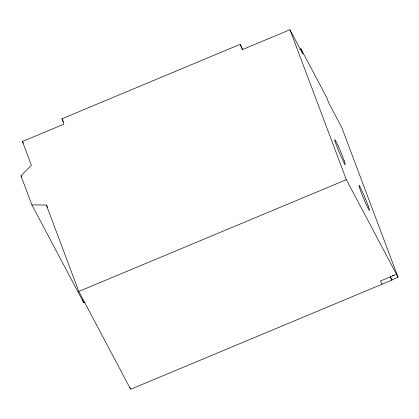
<?xml version="1.0" encoding="UTF-8"?>
<svg xmlns="http://www.w3.org/2000/svg" width="419" height="419" viewBox="0 0 419 419"><rect width="100%" height="100%" fill="white"/><g stroke="black" fill="none" stroke-linecap="round" stroke-linejoin="round"><path stroke-width="0.63" d="M84.968 302.748L83.711 302.738L31.891 204.907L20.95 175.802L31.378 165.248L22.453 141.491L63.929 124.165L61.912 118.807L240.26 44.299L242.847 49.866M299.784 49.301L300.915 48.829L302.927 54.182L289.969 29.728L242.276 49.652L240.26 44.299M31.891 204.907L46.347 205.064L78.814 291.446L346.335 179.678L398.05 277.226L391.828 279.829L390.419 277.169M392.399 275.692L394.096 274.984M391.828 279.829L391.933 280.107L130.634 389.272L78.814 291.446M300.915 48.829L326.825 97.742L328.836 103.095L341.794 127.554L398.05 277.226M391.933 280.107L390.141 276.64M382.086 284.218L380.394 281.029L396.463 274.314L396.358 274.036M61.912 118.807L63.604 122.002M22.453 141.491L23.354 143.198M46.347 205.064L47.567 207.368M20.95 175.802L21.558 176.949M289.969 29.728L346.335 179.678M129.942 387.434L130.403 388.659M82.569 299.705L83.711 302.738M344.161 160.671L343.187 158.015A13.508 0.78 67.3 0 0 336.274 142.02A13.508 0.78 67.3 0 0 335.86 143.691L336.839 146.341A13.508 0.78 67.3 0 0 343.753 162.342A13.508 0.78 67.3 0 0 344.161 160.671M368.521 206.787L367.578 204.2A13.508 0.78 67.3 0 0 360.654 188.084A13.508 0.78 67.3 0 0 360.005 189.194L360.948 191.776A13.508 0.78 67.3 0 0 367.877 207.897A13.508 0.78 67.3 0 0 368.521 206.787"/></g></svg>
